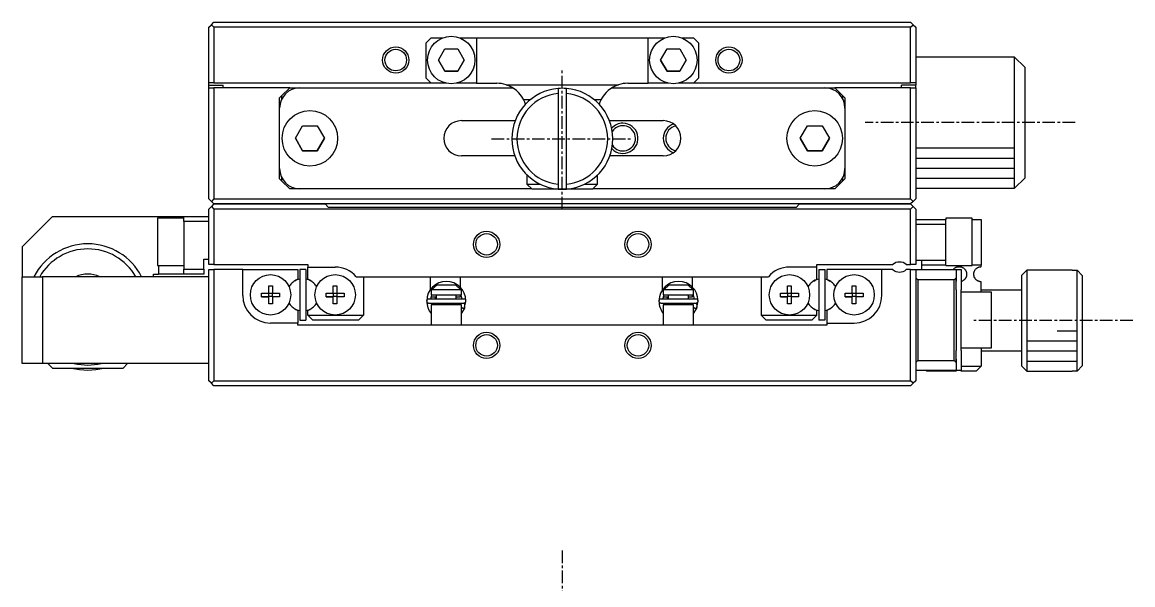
# Model space of a CAD drawing. Extents: x 10 to 388, y 10 to 258.
# Drawn here: x 89.2 to 199.2, y 202.1 to 257.8 of the extents above; entities that cross this region are included whole.
import ezdxf

# ---------------------------------------------------------------- set-up
doc = ezdxf.new("R2010")
doc.units = 0
doc.linetypes.add('CENTER', pattern=[2, 1.25, -0.25, 0.25, -0.25])
doc.layers.get('0').update_dxf_attribs({"linetype": 'CONTINUOUS'})
doc.layers.add('CENTER', color=1, linetype='CENTER')

msp = doc.modelspace()

# ---------------------------------------------------------------- linework, layer by layer
at = {"color": 7, "linetype": 'CONTINUOUS'}
for p, q in [((107.69, 257.31), (107.94, 257.56)), ((107.94, 257.56), (108.19, 257.81)), ((107.94, 257.56), (108.19, 257.31)), ((108.19, 257.81), (177.19, 257.81)), ((177.19, 257.81), (177.44, 257.56)), ((177.19, 257.31), (177.44, 257.56)), ((177.44, 257.56), (177.69, 257.31)), ((107.69, 251.81), (107.69, 257.31)), ((177.19, 257.31), (108.19, 257.31)), ((108.19, 257.31), (108.19, 251.81)), ((177.19, 251.81), (177.19, 257.31)), ((177.69, 257.31), (177.69, 251.81)), ((129.19, 255.76), (129.69, 256.26)), ((129.19, 252.26), (129.19, 255.76)), ((129.69, 256.26), (130.87, 256.26)), ((132.52, 256.26), (134.19, 256.26)), ((134.19, 256.26), (134.19, 251.76)), ((134.19, 256.26), (151.19, 256.26)), ((151.19, 251.76), (151.19, 256.26)), ((151.19, 256.26), (152.87, 256.26)), ((154.52, 256.26), (155.69, 256.26)), ((155.69, 256.26), (156.19, 255.76)), ((156.19, 255.76), (156.19, 252.26)), ((130.42, 254.06), (131.06, 255.16)), ((131.06, 255.16), (132.33, 255.16)), ((132.33, 255.16), (132.97, 254.06)), ((152.42, 254.06), (153.06, 255.16)), ((153.06, 255.16), (154.33, 255.16)), ((154.33, 255.16), (154.97, 254.06)), ((187.49, 254.36), (177.69, 254.36)), ((187.49, 247.8), (187.49, 254.36)), ((188.49, 253.36), (187.49, 254.36)), ((131.06, 252.96), (130.42, 254.06)), ((130.42, 254.06), (131.06, 252.96)), ((132.97, 254.06), (132.33, 252.96)), ((132.33, 252.96), (132.97, 254.06)), ((153.06, 252.96), (152.42, 254.06)), ((152.42, 254.06), (153.06, 252.96)), ((154.97, 254.06), (154.33, 252.96)), ((154.33, 252.96), (154.97, 254.06)), ((188.49, 253.36), (188.49, 247.81)), ((129.69, 251.76), (129.19, 252.26)), ((132.33, 252.96), (131.06, 252.96)), ((131.06, 252.96), (132.33, 252.96)), ((154.33, 252.96), (153.06, 252.96)), ((153.06, 252.96), (154.33, 252.96)), ((156.19, 252.26), (155.69, 251.76)), ((108.19, 251.81), (107.69, 251.81)), ((107.69, 251.56), (107.69, 251.81)), ((107.69, 251.56), (109.09, 251.56)), ((107.69, 251.31), (107.69, 251.56)), ((107.69, 240.31), (107.69, 251.31)), ((107.69, 251.31), (108.19, 251.31)), ((108.19, 251.81), (129.64, 251.81)), ((108.19, 251.31), (108.19, 240.31)), ((115.69, 251.31), (108.19, 251.31)), ((109.09, 251.31), (109.09, 251.56)), ((115.69, 251.31), (114.89, 250.51)), ((115.69, 251.31), (116.69, 251.31)), ((116.69, 251.31), (137.78, 251.31)), ((131.21, 251.76), (129.69, 251.76)), ((134.19, 251.76), (132.18, 251.76)), ((134.19, 251.76), (136.19, 251.76)), ((137.13, 251.61), (148.26, 251.61)), ((142.29, 251.24), (142.29, 250.74)), ((143.09, 250.74), (143.09, 251.24)), ((147.61, 251.31), (168.69, 251.31)), ((149.19, 251.76), (151.19, 251.76)), ((153.21, 251.76), (151.19, 251.76)), ((155.69, 251.76), (154.18, 251.76)), ((155.74, 251.81), (177.19, 251.81)), ((168.69, 251.31), (169.69, 251.31)), ((170.49, 250.51), (169.69, 251.31)), ((177.19, 251.31), (169.69, 251.31)), ((177.69, 251.56), (176.29, 251.56)), ((176.29, 251.31), (176.29, 251.56)), ((177.69, 251.81), (177.19, 251.81)), ((177.19, 240.31), (177.19, 251.31)), ((177.19, 251.31), (177.69, 251.31)), ((177.69, 251.81), (177.69, 251.56)), ((177.69, 251.31), (177.69, 251.56)), ((177.69, 251.31), (177.69, 240.31)), ((114.69, 250.31), (114.89, 250.51)), ((114.69, 249.31), (114.69, 250.31)), ((114.89, 250.51), (114.89, 250.18)), ((139.5, 250.11), (138.87, 250.11)), ((142.29, 250.74), (142.29, 241.77)), ((143.09, 241.77), (143.09, 250.74)), ((146.52, 250.11), (145.89, 250.11)), ((170.49, 250.18), (170.49, 250.51)), ((170.49, 250.51), (170.69, 250.31)), ((170.69, 250.31), (170.69, 249.31)), ((114.69, 243.31), (114.69, 249.31)), ((170.69, 249.31), (170.69, 243.31)), ((116.25, 246.31), (116.97, 247.56)), ((116.97, 247.56), (118.42, 247.56)), ((118.42, 247.56), (119.14, 246.31)), ((132.69, 248.06), (138.03, 248.06)), ((147.36, 248.06), (152.69, 248.06)), ((166.25, 246.31), (166.97, 247.56)), ((166.97, 247.56), (168.42, 247.56)), ((168.42, 247.56), (169.14, 246.31)), ((187.49, 241.36), (187.49, 247.8)), ((188.49, 247.81), (188.49, 242.36)), ((116.97, 245.06), (116.25, 246.31)), ((116.25, 246.31), (116.97, 245.06)), ((119.14, 246.31), (118.42, 245.06)), ((118.42, 245.06), (119.14, 246.31)), ((166.97, 245.06), (166.25, 246.31)), ((166.25, 246.31), (166.97, 245.06)), ((169.14, 246.31), (168.42, 245.06)), ((168.42, 245.06), (169.14, 246.31)), ((118.42, 245.06), (116.97, 245.06)), ((116.97, 245.06), (118.42, 245.06)), ((137.99, 244.56), (132.69, 244.56)), ((152.69, 244.56), (147.4, 244.56)), ((168.42, 245.06), (166.97, 245.06)), ((166.97, 245.06), (168.42, 245.06)), ((114.69, 242.31), (114.69, 243.31)), ((170.69, 243.31), (170.69, 242.31)), ((114.89, 242.11), (114.69, 242.31)), ((114.89, 242.43), (114.89, 242.11)), ((114.89, 242.11), (115.69, 241.31)), ((139.19, 242.68), (139.19, 241.76)), ((146.19, 241.76), (146.19, 242.68)), ((169.69, 241.31), (170.49, 242.11)), ((170.49, 242.11), (170.49, 242.43)), ((170.69, 242.31), (170.49, 242.11)), ((187.49, 241.36), (188.49, 242.36)), ((116.69, 241.31), (115.69, 241.31)), ((139.64, 241.31), (116.69, 241.31)), ((139.19, 241.76), (140.52, 241.76)), ((139.69, 241.26), (139.19, 241.76)), ((142.69, 241.26), (139.69, 241.26)), ((142.29, 241.77), (142.29, 241.27)), ((145.69, 241.26), (142.69, 241.26)), ((143.09, 241.27), (143.09, 241.77)), ((144.87, 241.76), (146.19, 241.76)), ((146.19, 241.76), (145.69, 241.26)), ((168.69, 241.31), (145.74, 241.31)), ((169.69, 241.31), (168.69, 241.31)), ((177.69, 241.36), (187.49, 241.36)), ((107.94, 240.06), (107.69, 240.31)), ((108.19, 240.31), (107.94, 240.06)), ((108.19, 239.81), (107.94, 240.06)), ((108.19, 239.81), (107.94, 239.56)), ((108.19, 240.31), (177.19, 240.31)), ((177.19, 239.81), (108.19, 239.81)), ((108.19, 239.81), (119.19, 239.81)), ((119.54, 239.46), (119.19, 239.81)), ((166.19, 239.81), (165.84, 239.46)), ((166.19, 239.81), (177.19, 239.81)), ((177.44, 240.06), (177.19, 240.31)), ((177.44, 240.06), (177.19, 239.81)), ((177.44, 239.56), (177.19, 239.81)), ((177.69, 240.31), (177.44, 240.06)), ((107.69, 239.31), (107.94, 239.56)), ((107.69, 233.81), (107.69, 239.31)), ((107.94, 239.56), (108.19, 239.31)), ((177.19, 239.31), (108.19, 239.31)), ((108.19, 239.31), (108.19, 233.81)), ((165.84, 239.46), (119.54, 239.46)), ((177.19, 239.31), (177.44, 239.56)), ((177.19, 233.81), (177.19, 239.31)), ((177.44, 239.56), (177.69, 239.31)), ((177.69, 239.31), (177.69, 233.81)), ((92.19, 238.56), (89.19, 235.56)), ((92.19, 238.56), (102.69, 238.56)), ((102.59, 238.41), (102.59, 233.71)), ((105.19, 238.41), (102.59, 238.41)), ((102.69, 238.49), (102.69, 238.56)), ((102.69, 238.56), (105.19, 238.56)), ((102.69, 238.49), (102.69, 238.41)), ((105.19, 238.49), (102.69, 238.49)), ((105.19, 238.56), (107.69, 238.56)), ((105.19, 238.06), (105.19, 238.56)), ((107.69, 238.06), (105.19, 238.06)), ((105.19, 238.06), (105.19, 233.36)), ((177.69, 238.26), (180.69, 238.26)), ((180.69, 237.76), (177.69, 237.76)), ((180.69, 238.41), (180.69, 238.26)), ((183.29, 238.41), (180.69, 238.41)), ((180.69, 237.76), (180.69, 238.26)), ((180.69, 234.26), (180.69, 237.76)), ((183.29, 233.71), (183.29, 238.41)), ((183.29, 238.26), (184.19, 238.26)), ((184.19, 238.26), (184.19, 233.76)), ((89.19, 235.56), (89.19, 232.61)), ((107.19, 234.36), (107.69, 234.36)), ((107.19, 233.36), (107.19, 234.36)), ((102.59, 233.71), (105.19, 233.71)), ((102.69, 233.71), (102.69, 232.9)), ((105.19, 233.36), (107.19, 233.36)), ((105.19, 232.86), (105.19, 233.36)), ((107.19, 233.36), (107.19, 232.86)), ((108.19, 233.81), (107.69, 233.81)), ((107.69, 222.31), (107.69, 233.31)), ((107.69, 233.31), (108.19, 233.31)), ((108.19, 233.81), (117.49, 233.81)), ((108.19, 233.31), (108.19, 222.31)), ((111.04, 233.31), (108.19, 233.31)), ((111.04, 230.76), (111.04, 233.31)), ((111.04, 233.31), (116.49, 233.31)), ((116.49, 233.31), (116.49, 232.35)), ((116.69, 233.31), (116.69, 228.31)), ((117.29, 233.31), (116.69, 233.31)), ((117.29, 233.31), (117.29, 228.31)), ((117.49, 233.81), (117.49, 233.56)), ((117.49, 233.56), (120.19, 233.56)), ((117.49, 232.35), (117.49, 233.56)), ((167.89, 233.56), (165.19, 233.56)), ((167.89, 233.81), (175.43, 233.81)), ((167.89, 233.56), (167.89, 233.81)), ((167.89, 232.35), (167.89, 233.56)), ((168.09, 233.31), (168.09, 228.31)), ((168.09, 233.31), (168.69, 233.31)), ((168.69, 233.31), (168.69, 228.31)), ((168.89, 233.31), (168.89, 232.35)), ((174.34, 233.31), (168.89, 233.31)), ((174.34, 230.76), (174.34, 233.31)), ((175.43, 233.31), (174.34, 233.31)), ((176.76, 233.81), (177.19, 233.81)), ((177.19, 233.31), (176.76, 233.31)), ((177.69, 233.81), (177.19, 233.81)), ((177.19, 222.31), (177.19, 233.31)), ((177.19, 233.31), (177.69, 233.31)), ((177.69, 234.26), (178.29, 234.26)), ((177.69, 233.31), (181.69, 233.31)), ((177.69, 233.31), (177.69, 222.31)), ((178.29, 234.26), (180.69, 234.26)), ((178.29, 233.76), (178.29, 234.26)), ((180.69, 233.76), (178.29, 233.76)), ((178.29, 233.31), (178.29, 233.76)), ((180.69, 233.76), (180.69, 234.26)), ((180.69, 233.76), (180.69, 233.71)), ((180.69, 233.71), (183.29, 233.71)), ((181.39, 233.31), (181.43, 233.35)), ((181.43, 233.35), (181.47, 233.39)), ((181.47, 233.39), (181.52, 233.43)), ((181.52, 233.43), (181.55, 233.46)), ((181.55, 233.46), (181.59, 233.49)), ((181.59, 233.49), (181.64, 233.51)), ((181.64, 233.51), (181.68, 233.54)), ((181.68, 233.54), (181.71, 233.55)), ((181.69, 233.31), (181.69, 232.51)), ((181.69, 233.31), (182.19, 233.31)), ((181.71, 233.55), (181.73, 233.56)), ((181.73, 233.56), (181.76, 233.57)), ((181.76, 233.57), (181.78, 233.58)), ((181.78, 233.58), (181.81, 233.58)), ((181.81, 233.58), (181.83, 233.59)), ((181.83, 233.59), (181.84, 233.59)), ((181.84, 233.59), (181.86, 233.59)), ((181.86, 233.59), (181.87, 233.6)), ((181.87, 233.6), (181.89, 233.6)), ((181.89, 233.6), (181.9, 233.6)), ((181.9, 233.6), (181.92, 233.6)), ((181.92, 233.6), (181.93, 233.6)), ((181.93, 233.6), (181.94, 233.6)), ((181.94, 233.6), (181.95, 233.6)), ((181.95, 233.6), (181.97, 233.61)), ((181.97, 233.61), (181.98, 233.61)), ((181.98, 233.61), (181.99, 233.61)), ((181.99, 233.61), (182, 233.61)), ((182, 233.61), (182.01, 233.61)), ((182.01, 233.61), (182.02, 233.61)), ((182.02, 233.61), (182.03, 233.6)), ((182.03, 233.6), (182.04, 233.6)), ((182.04, 233.6), (182.05, 233.6)), ((182.05, 233.6), (182.06, 233.6)), ((182.06, 233.6), (182.07, 233.6)), ((182.07, 233.6), (182.08, 233.6)), ((182.08, 233.6), (182.1, 233.6)), ((182.1, 233.6), (182.11, 233.6)), ((182.11, 233.6), (182.12, 233.59)), ((182.12, 233.59), (182.14, 233.59)), ((182.14, 233.59), (182.15, 233.59)), ((182.15, 233.59), (182.17, 233.59)), ((182.17, 233.59), (182.2, 233.58)), ((182.19, 233.31), (182.19, 231.31)), ((182.2, 233.58), (182.22, 233.57)), ((182.22, 233.57), (182.25, 233.56)), ((182.25, 233.56), (182.27, 233.55)), ((182.27, 233.55), (182.3, 233.54)), ((182.3, 233.54), (182.32, 233.53)), ((182.32, 233.53), (182.37, 233.5)), ((182.37, 233.5), (182.42, 233.48)), ((182.42, 233.48), (182.46, 233.44)), ((182.46, 233.44), (182.5, 233.41)), ((182.5, 233.41), (182.54, 233.37)), ((182.54, 233.37), (182.57, 233.33)), ((182.57, 233.33), (182.61, 233.29)), ((182.61, 233.29), (182.64, 233.24)), ((182.64, 233.24), (182.67, 233.19)), ((184.19, 233.76), (183.29, 233.76)), ((183.52, 233.17), (183.54, 233.22)), ((183.54, 233.22), (183.56, 233.26)), ((183.56, 233.26), (183.59, 233.3)), ((183.59, 233.3), (183.62, 233.34)), ((183.62, 233.34), (183.66, 233.38)), ((183.66, 233.38), (183.7, 233.42)), ((183.7, 233.42), (183.74, 233.45)), ((183.74, 233.45), (183.78, 233.48)), ((183.78, 233.48), (183.82, 233.5)), ((183.82, 233.5), (183.85, 233.52)), ((183.85, 233.52), (183.9, 233.54)), ((183.9, 233.54), (183.92, 233.55)), ((183.92, 233.55), (183.94, 233.56)), ((183.94, 233.56), (183.97, 233.57)), ((183.97, 233.57), (183.99, 233.58)), ((183.99, 233.58), (184.02, 233.58)), ((184.02, 233.58), (184.05, 233.59)), ((184.05, 233.59), (184.06, 233.59)), ((184.06, 233.59), (184.07, 233.6)), ((184.07, 233.6), (184.09, 233.6)), ((184.09, 233.6), (184.1, 233.6)), ((184.1, 233.6), (184.12, 233.6)), ((184.12, 233.6), (184.13, 233.6)), ((184.13, 233.6), (184.15, 233.6)), ((184.15, 233.6), (184.16, 233.6)), ((184.16, 233.6), (184.17, 233.61)), ((184.17, 233.61), (184.18, 233.61)), ((184.18, 233.61), (184.19, 233.61)), ((184.19, 233.61), (184.19, 233.76)), ((188.69, 233.26), (188.19, 232.76)), ((188.69, 233.26), (188.69, 223.26)), ((193.19, 233.26), (188.69, 233.26)), ((193.19, 233.26), (193.19, 233.24)), ((193.19, 233.24), (193.69, 233.24)), ((193.69, 223.27), (193.69, 233.24)), ((193.69, 233.24), (194.19, 232.74)), ((89.19, 224.01), (89.19, 232.61)), ((89.19, 232.61), (91.19, 232.61)), ((91.19, 232.61), (91.19, 224.01)), ((107.69, 232.61), (91.19, 232.61)), ((102.19, 232.61), (102.19, 232.86)), ((102.19, 232.86), (102.69, 232.86)), ((102.69, 232.9), (105.19, 232.9)), ((102.69, 232.86), (102.69, 232.9)), ((105.19, 232.86), (102.69, 232.86)), ((107.19, 232.86), (105.19, 232.86)), ((116.49, 232.35), (116.2, 232.18)), ((117.79, 232.18), (117.49, 232.35)), ((122.27, 232.61), (130.02, 232.61)), ((122.99, 232.61), (122.99, 228.81)), ((129.59, 232.61), (129.59, 231.29)), ((130.02, 232.61), (132.17, 232.61)), ((132.17, 232.61), (153.02, 232.61)), ((132.59, 231.56), (132.59, 232.61)), ((152.59, 232.61), (152.59, 231.29)), ((153.02, 232.61), (155.17, 232.61)), ((155.17, 232.61), (163.12, 232.61)), ((155.59, 231.56), (155.59, 232.61)), ((162.39, 232.61), (162.39, 228.81)), ((167.6, 232.18), (167.89, 232.35)), ((168.89, 232.35), (169.19, 232.18)), ((177.69, 232.51), (177.89, 232.31)), ((177.89, 232.31), (177.89, 224.31)), ((181.49, 232.31), (177.89, 232.31)), ((181.49, 232.31), (181.69, 232.51)), ((181.49, 224.31), (181.49, 232.31)), ((181.69, 232.51), (181.69, 232.18)), ((181.69, 232.17), (181.69, 232.51)), ((181.69, 231.31), (181.69, 232.17)), ((182.22, 232.14), (182.19, 232.13)), ((182.24, 232.15), (182.22, 232.14)), ((182.27, 232.16), (182.24, 232.15)), ((182.3, 232.17), (182.27, 232.16)), ((182.33, 232.18), (182.3, 232.17)), ((182.36, 232.2), (182.33, 232.18)), ((182.39, 232.22), (182.36, 232.2)), ((182.41, 232.23), (182.39, 232.22)), ((182.44, 232.25), (182.41, 232.23)), ((182.46, 232.27), (182.44, 232.25)), ((182.49, 232.29), (182.46, 232.27)), ((182.51, 232.31), (182.49, 232.29)), ((182.53, 232.33), (182.51, 232.31)), ((182.55, 232.36), (182.53, 232.33)), ((182.57, 232.38), (182.55, 232.36)), ((182.59, 232.4), (182.57, 232.38)), ((182.61, 232.43), (182.59, 232.4)), ((182.63, 232.45), (182.61, 232.43)), ((182.64, 232.47), (182.63, 232.45)), ((182.66, 232.51), (182.64, 232.47)), ((182.67, 232.54), (182.66, 232.51)), ((182.67, 233.19), (182.69, 233.15)), ((182.69, 232.57), (182.67, 232.54)), ((182.69, 233.15), (182.7, 233.1)), ((182.7, 232.6), (182.69, 232.57)), ((182.7, 233.1), (182.72, 233.06)), ((182.71, 232.64), (182.7, 232.6)), ((182.72, 232.68), (182.71, 232.64)), ((182.72, 233.06), (182.73, 233.01)), ((182.73, 232.72), (182.72, 232.68)), ((182.73, 233.01), (182.74, 232.96)), ((182.74, 232.77), (182.73, 232.72)), ((182.74, 232.96), (182.74, 232.92)), ((182.74, 232.92), (182.74, 232.87)), ((182.74, 232.87), (182.74, 232.82)), ((182.74, 232.82), (182.74, 232.77)), ((183.44, 232.85), (183.45, 232.89)), ((183.45, 232.8), (183.44, 232.85)), ((183.45, 232.98), (183.46, 233.02)), ((183.45, 232.93), (183.45, 232.98)), ((183.45, 232.89), (183.45, 232.93)), ((183.45, 232.76), (183.45, 232.8)), ((183.46, 232.71), (183.45, 232.76)), ((183.46, 233.02), (183.48, 233.07)), ((183.47, 232.68), (183.46, 232.71)), ((183.48, 232.64), (183.47, 232.68)), ((183.48, 233.07), (183.49, 233.12)), ((183.49, 232.61), (183.48, 232.64)), ((183.49, 233.12), (183.52, 233.17)), ((183.5, 232.57), (183.49, 232.61)), ((183.51, 232.54), (183.5, 232.57)), ((183.53, 232.51), (183.51, 232.54)), ((183.55, 232.48), (183.53, 232.51)), ((183.57, 232.45), (183.55, 232.48)), ((183.59, 232.41), (183.57, 232.45)), ((183.61, 232.38), (183.59, 232.41)), ((183.63, 232.36), (183.61, 232.38)), ((183.66, 232.33), (183.63, 232.36)), ((183.68, 232.31), (183.66, 232.33)), ((183.71, 232.28), (183.68, 232.31)), ((183.74, 232.26), (183.71, 232.28)), ((183.77, 232.24), (183.74, 232.26)), ((183.79, 232.22), (183.77, 232.24)), ((183.82, 232.21), (183.79, 232.22)), ((183.84, 232.19), (183.82, 232.21)), ((183.87, 232.18), (183.84, 232.19)), ((183.89, 232.17), (183.87, 232.18)), ((183.92, 232.16), (183.89, 232.17)), ((183.94, 232.15), (183.92, 232.16)), ((183.97, 232.14), (183.94, 232.15)), ((184, 232.13), (183.97, 232.14)), ((184.03, 232.13), (184, 232.13)), ((184.05, 232.12), (184.03, 232.13)), ((184.08, 232.11), (184.05, 232.12)), ((184.11, 232.11), (184.08, 232.11)), ((184.14, 232.11), (184.11, 232.11)), ((184.17, 232.11), (184.14, 232.11)), ((184.19, 232.11), (184.17, 232.11)), ((184.19, 231.06), (184.19, 232.11)), ((188.19, 223.76), (188.19, 232.76)), ((194.19, 232.74), (194.19, 223.77)), ((113.61, 231.69), (113.97, 231.69)), ((113.61, 230.99), (113.61, 231.69)), ((113.97, 231.69), (113.97, 230.99)), ((120.01, 231.69), (120.37, 231.69)), ((120.01, 230.99), (120.01, 231.69)), ((120.37, 231.69), (120.37, 230.99)), ((129.75, 231.31), (129.69, 231.31)), ((129.69, 231.31), (129.69, 230.81)), ((129.75, 231.31), (130.28, 231.81)), ((132.64, 231.31), (129.75, 231.31)), ((130.28, 231.81), (132.11, 231.81)), ((132.11, 231.81), (132.64, 231.31)), ((132.69, 231.31), (132.64, 231.31)), ((132.69, 230.81), (132.69, 231.31)), ((152.75, 231.31), (152.69, 231.31)), ((152.69, 231.31), (152.69, 230.81)), ((152.75, 231.31), (153.28, 231.81)), ((155.64, 231.31), (152.75, 231.31)), ((153.28, 231.81), (155.11, 231.81)), ((155.11, 231.81), (155.64, 231.31)), ((155.69, 231.31), (155.64, 231.31)), ((155.69, 230.81), (155.69, 231.31)), ((165.01, 231.69), (165.37, 231.69)), ((165.01, 230.99), (165.01, 231.69)), ((165.37, 231.69), (165.37, 230.99)), ((171.41, 231.69), (171.77, 231.69)), ((171.41, 230.99), (171.41, 231.69)), ((171.77, 231.69), (171.77, 230.99)), ((181.69, 231.31), (181.69, 225.31)), ((182.19, 225.31), (182.19, 231.31)), ((185.19, 231.06), (182.19, 231.06)), ((188.19, 231.26), (184.19, 231.26)), ((185.19, 225.56), (185.19, 231.06)), ((112.91, 230.99), (113.61, 230.99)), ((112.91, 230.63), (112.91, 230.99)), ((113.61, 230.63), (112.91, 230.63)), ((112.91, 230.63), (113.61, 230.63)), ((113.63, 230.98), (113.61, 230.99)), ((113.63, 230.64), (113.61, 230.63)), ((113.61, 229.92), (113.61, 230.63)), ((113.97, 229.92), (113.61, 229.92)), ((113.63, 230.98), (113.96, 230.98)), ((113.63, 230.64), (113.63, 230.98)), ((113.96, 230.64), (113.63, 230.64)), ((113.96, 230.98), (113.97, 230.99)), ((113.96, 230.98), (113.96, 230.64)), ((113.96, 230.64), (113.97, 230.63)), ((113.97, 230.99), (114.68, 230.99)), ((113.97, 230.63), (113.97, 229.92)), ((114.68, 230.63), (113.97, 230.63)), ((114.68, 230.63), (113.97, 230.63)), ((114.68, 230.99), (114.68, 230.63)), ((119.31, 230.99), (120.01, 230.99)), ((119.31, 230.63), (119.31, 230.99)), ((120.01, 230.63), (119.31, 230.63)), ((119.31, 230.63), (120.01, 230.63)), ((120.03, 230.98), (120.01, 230.99)), ((120.03, 230.64), (120.01, 230.63)), ((120.01, 229.92), (120.01, 230.63)), ((120.37, 229.92), (120.01, 229.92)), ((120.03, 230.98), (120.36, 230.98)), ((120.03, 230.64), (120.03, 230.98)), ((120.36, 230.64), (120.03, 230.64)), ((120.36, 230.98), (120.37, 230.99)), ((120.36, 230.98), (120.36, 230.64)), ((120.36, 230.64), (120.37, 230.63)), ((120.37, 230.99), (121.08, 230.99)), ((120.37, 230.63), (120.37, 229.92)), ((121.08, 230.63), (120.37, 230.63)), ((121.08, 230.63), (120.37, 230.63)), ((121.08, 230.99), (121.08, 230.63)), ((132.95, 230.39), (129.45, 230.39)), ((129.45, 230), (132.95, 230)), ((129.66, 230.39), (129.77, 230.81)), ((129.69, 230.81), (132.69, 230.81)), ((129.7, 230.61), (130.19, 230.61)), ((129.82, 229.9), (129.83, 229.91)), ((129.83, 229.91), (129.85, 229.92)), ((129.85, 229.92), (129.86, 229.93)), ((129.86, 229.93), (129.87, 229.94)), ((129.87, 229.94), (129.88, 229.95)), ((129.88, 229.95), (129.89, 229.96)), ((129.89, 229.96), (129.91, 229.96)), ((129.91, 229.96), (129.92, 229.97)), ((129.92, 229.97), (129.93, 229.98)), ((129.93, 229.98), (129.95, 229.98)), ((129.95, 229.98), (129.96, 229.99)), ((129.96, 229.99), (129.98, 229.99)), ((129.98, 229.99), (129.99, 230)), ((129.99, 230), (130, 230)), ((130, 230), (130.02, 230)), ((130.02, 230), (130.03, 230)), ((130.03, 230), (130.05, 230)), ((130.05, 230), (130.06, 230)), ((130.09, 230.61), (130.09, 230.39)), ((130.09, 230), (130.09, 229.81)), ((130.19, 230.81), (130.19, 230.39)), ((130.19, 230), (130.19, 229.81)), ((132.19, 230.39), (132.19, 230.81)), ((132.19, 230.61), (132.59, 230.61)), ((132.19, 229.81), (132.19, 230)), ((132.35, 230), (132.37, 230)), ((132.37, 230), (132.38, 230)), ((132.38, 230), (132.4, 230)), ((132.4, 230), (132.41, 230)), ((132.41, 230), (132.43, 230)), ((132.43, 230), (132.44, 229.99)), ((132.44, 229.99), (132.46, 229.99)), ((132.46, 229.99), (132.47, 229.98)), ((132.47, 229.98), (132.48, 229.98)), ((132.48, 229.98), (132.5, 229.97)), ((132.5, 229.97), (132.51, 229.96)), ((132.51, 229.96), (132.52, 229.95)), ((132.52, 229.95), (132.54, 229.94)), ((132.54, 229.94), (132.55, 229.94)), ((132.55, 229.94), (132.56, 229.93)), ((132.56, 229.93), (132.57, 229.92)), ((132.57, 229.92), (132.58, 229.9)), ((132.58, 229.9), (132.59, 229.89)), ((132.59, 230.61), (132.59, 230.81)), ((132.64, 230.81), (132.75, 230.39)), ((132.98, 229.4), (133.15, 230.17)), ((132.98, 230), (132.98, 230.01)), ((133, 229.97), (132.98, 230)), ((133.01, 229.93), (133, 229.97)), ((133.02, 229.9), (133.01, 229.93)), ((133.03, 229.87), (133.02, 229.9)), ((155.95, 230.39), (152.45, 230.39)), ((152.45, 230), (155.95, 230)), ((152.66, 230.39), (152.77, 230.81)), ((152.69, 230.81), (155.69, 230.81)), ((152.7, 230.61), (153.19, 230.61)), ((152.82, 229.9), (152.83, 229.91)), ((152.83, 229.91), (152.85, 229.92)), ((152.85, 229.92), (152.86, 229.93)), ((152.86, 229.93), (152.87, 229.94)), ((152.87, 229.94), (152.88, 229.95)), ((152.88, 229.95), (152.89, 229.96)), ((152.89, 229.96), (152.91, 229.96)), ((152.91, 229.96), (152.92, 229.97)), ((152.92, 229.97), (152.93, 229.98)), ((152.93, 229.98), (152.95, 229.98)), ((152.95, 229.98), (152.96, 229.99)), ((152.96, 229.99), (152.98, 229.99)), ((152.98, 229.99), (152.99, 230)), ((152.99, 230), (153, 230)), ((153, 230), (153.02, 230)), ((153.02, 230), (153.03, 230)), ((153.03, 230), (153.05, 230)), ((153.05, 230), (153.06, 230)), ((153.09, 230.61), (153.09, 230.39)), ((153.09, 230), (153.09, 229.81)), ((153.19, 230.81), (153.19, 230.39)), ((153.19, 230), (153.19, 229.81)), ((155.19, 230.39), (155.19, 230.81)), ((155.19, 230.61), (155.59, 230.61)), ((155.19, 229.81), (155.19, 230)), ((155.35, 230), (155.37, 230)), ((155.37, 230), (155.38, 230)), ((155.38, 230), (155.4, 230)), ((155.4, 230), (155.41, 230)), ((155.41, 230), (155.43, 230)), ((155.43, 230), (155.44, 229.99)), ((155.44, 229.99), (155.46, 229.99)), ((155.46, 229.99), (155.47, 229.98)), ((155.47, 229.98), (155.48, 229.98)), ((155.48, 229.98), (155.5, 229.97)), ((155.5, 229.97), (155.51, 229.96)), ((155.51, 229.96), (155.52, 229.95)), ((155.52, 229.95), (155.54, 229.94)), ((155.54, 229.94), (155.55, 229.94)), ((155.55, 229.94), (155.56, 229.93)), ((155.56, 229.93), (155.57, 229.92)), ((155.57, 229.92), (155.58, 229.9)), ((155.58, 229.9), (155.59, 229.89)), ((155.59, 230.61), (155.59, 230.81)), ((155.64, 230.81), (155.75, 230.39)), ((155.98, 230), (155.98, 230.01)), ((156, 229.97), (155.98, 230)), ((155.99, 229.42), (156.15, 230.17)), ((156.01, 229.93), (156, 229.97)), ((156.02, 229.9), (156.01, 229.93)), ((156.03, 229.87), (156.02, 229.9)), ((164.31, 230.99), (165.01, 230.99)), ((164.31, 230.63), (164.31, 230.99)), ((165.01, 230.63), (164.31, 230.63)), ((164.31, 230.63), (165.01, 230.63)), ((165.03, 230.98), (165.01, 230.99)), ((165.03, 230.64), (165.01, 230.63)), ((165.01, 229.92), (165.01, 230.63)), ((165.37, 229.92), (165.01, 229.92)), ((165.03, 230.98), (165.36, 230.98)), ((165.03, 230.64), (165.03, 230.98)), ((165.36, 230.64), (165.03, 230.64)), ((165.36, 230.98), (165.37, 230.99)), ((165.36, 230.98), (165.36, 230.64)), ((165.36, 230.64), (165.37, 230.63)), ((165.37, 230.99), (166.08, 230.99)), ((165.37, 230.63), (165.37, 229.92)), ((166.08, 230.63), (165.37, 230.63)), ((166.08, 230.63), (165.37, 230.63)), ((166.08, 230.99), (166.08, 230.63)), ((170.71, 230.99), (171.41, 230.99)), ((170.71, 230.63), (170.71, 230.99)), ((171.41, 230.63), (170.71, 230.63)), ((170.71, 230.63), (171.41, 230.63)), ((171.43, 230.98), (171.41, 230.99)), ((171.43, 230.64), (171.41, 230.63)), ((171.41, 229.92), (171.41, 230.63)), ((171.77, 229.92), (171.41, 229.92)), ((171.43, 230.98), (171.76, 230.98)), ((171.43, 230.64), (171.43, 230.98)), ((171.76, 230.64), (171.43, 230.64)), ((171.76, 230.98), (171.77, 230.99)), ((171.76, 230.98), (171.76, 230.64)), ((171.76, 230.64), (171.77, 230.63)), ((171.77, 230.99), (172.48, 230.99)), ((171.77, 230.63), (171.77, 229.92)), ((172.48, 230.63), (171.77, 230.63)), ((172.48, 230.63), (171.77, 230.63)), ((172.48, 230.99), (172.48, 230.63)), ((116.2, 229.43), (116.49, 229.26)), ((116.49, 229.26), (116.49, 228.01)), ((117.49, 229.26), (117.79, 229.43)), ((117.49, 228.81), (117.49, 229.26)), ((117.49, 228.81), (120.19, 228.81)), ((117.99, 228.31), (117.49, 228.81)), ((120.19, 228.81), (122.99, 228.81)), ((122.99, 228.81), (122.49, 228.31)), ((129.39, 229.49), (129.4, 229.49)), ((129.4, 229.49), (129.4, 229.49)), ((129.4, 229.49), (129.4, 229.49)), ((129.4, 229.49), (129.4, 229.49)), ((129.4, 229.49), (129.4, 229.48)), ((129.4, 229.48), (129.4, 229.48)), ((129.4, 229.48), (129.4, 229.48)), ((129.4, 229.48), (129.4, 229.48)), ((129.4, 229.48), (129.4, 229.48)), ((129.4, 229.48), (129.4, 229.47)), ((129.4, 229.47), (129.4, 229.47)), ((129.4, 229.47), (129.42, 229.43)), ((129.42, 229.43), (129.42, 229.44)), ((129.42, 229.44), (129.42, 229.44)), ((129.42, 229.44), (129.42, 229.44)), ((129.42, 229.43), (129.42, 229.42)), ((129.42, 229.43), (129.43, 229.42)), ((132.69, 229.81), (129.69, 229.81)), ((129.69, 229.81), (129.69, 227.81)), ((129.77, 229.81), (129.78, 229.82)), ((129.77, 229.81), (129.77, 229.81)), ((129.78, 229.84), (129.79, 229.85)), ((129.78, 229.82), (129.78, 229.84)), ((129.79, 229.85), (129.8, 229.86)), ((129.8, 229.86), (129.81, 229.87)), ((129.81, 229.89), (129.82, 229.9)), ((129.81, 229.87), (129.81, 229.89)), ((132.59, 229.89), (132.6, 229.88)), ((132.6, 229.88), (132.61, 229.87)), ((132.61, 229.87), (132.62, 229.86)), ((132.62, 229.86), (132.62, 229.84)), ((132.62, 229.84), (132.63, 229.83)), ((132.63, 229.83), (132.64, 229.82)), ((132.64, 229.82), (132.64, 229.81)), ((132.69, 227.81), (132.69, 229.81)), ((132.71, 229.53), (132.69, 229.54)), ((132.99, 229.43), (132.69, 229.53)), ((132.7, 228.95), (132.99, 229.43)), ((132.72, 229.53), (132.71, 229.53)), ((132.73, 229.52), (132.72, 229.53)), ((132.74, 229.51), (132.73, 229.52)), ((132.76, 229.51), (132.74, 229.51)), ((132.77, 229.5), (132.76, 229.51)), ((132.79, 229.49), (132.77, 229.5)), ((132.8, 229.49), (132.79, 229.49)), ((132.82, 229.48), (132.8, 229.49)), ((132.83, 229.48), (132.82, 229.48)), ((132.85, 229.47), (132.83, 229.48)), ((132.86, 229.47), (132.85, 229.47)), ((132.87, 229.46), (132.86, 229.47)), ((132.89, 229.45), (132.87, 229.46)), ((132.9, 229.45), (132.89, 229.45)), ((132.91, 229.45), (132.9, 229.45)), ((132.92, 229.44), (132.91, 229.45)), ((132.94, 229.44), (132.92, 229.44)), ((132.95, 229.44), (132.94, 229.44)), ((132.96, 229.43), (132.95, 229.44)), ((132.97, 229.43), (132.96, 229.43)), ((132.96, 229.43), (132.96, 229.43)), ((132.98, 229.43), (132.97, 229.43)), ((132.99, 229.43), (132.98, 229.43)), ((132.98, 229.43), (132.98, 229.43)), ((132.99, 229.43), (133, 229.46)), ((132.99, 229.44), (132.99, 229.43)), ((132.99, 229.43), (132.99, 229.43)), ((132.99, 229.43), (132.99, 229.43)), ((133, 229.46), (133.02, 229.5)), ((133.02, 229.5), (133.03, 229.53)), ((133.04, 229.84), (133.03, 229.87)), ((133.03, 229.56), (133.04, 229.6)), ((133.03, 229.53), (133.03, 229.56)), ((133.04, 229.8), (133.04, 229.84)), ((133.05, 229.77), (133.04, 229.8)), ((133.04, 229.63), (133.05, 229.66)), ((133.04, 229.6), (133.04, 229.63)), ((133.05, 229.73), (133.05, 229.77)), ((133.05, 229.7), (133.05, 229.73)), ((133.05, 229.66), (133.05, 229.7)), ((152.39, 229.49), (152.4, 229.49)), ((152.4, 229.49), (152.4, 229.49)), ((152.4, 229.49), (152.4, 229.49)), ((152.4, 229.49), (152.4, 229.49)), ((152.4, 229.49), (152.4, 229.48)), ((152.4, 229.48), (152.4, 229.48)), ((152.4, 229.48), (152.4, 229.48)), ((152.4, 229.48), (152.4, 229.48)), ((152.4, 229.48), (152.4, 229.48)), ((152.4, 229.48), (152.4, 229.47)), ((152.4, 229.47), (152.4, 229.47)), ((152.4, 229.47), (152.42, 229.43)), ((152.42, 229.43), (152.42, 229.44)), ((152.42, 229.44), (152.42, 229.44)), ((152.42, 229.44), (152.42, 229.44)), ((152.42, 229.43), (152.43, 229.42)), ((155.69, 229.81), (152.69, 229.81)), ((152.69, 229.81), (152.69, 227.81)), ((152.77, 229.81), (152.78, 229.82)), ((152.77, 229.81), (152.77, 229.81)), ((152.78, 229.84), (152.79, 229.85)), ((152.78, 229.82), (152.78, 229.84)), ((152.79, 229.85), (152.8, 229.86)), ((152.8, 229.86), (152.81, 229.87)), ((152.81, 229.89), (152.82, 229.9)), ((152.81, 229.87), (152.81, 229.89)), ((155.59, 229.89), (155.6, 229.88)), ((155.6, 229.88), (155.61, 229.87)), ((155.61, 229.87), (155.62, 229.86)), ((155.62, 229.86), (155.62, 229.84)), ((155.62, 229.84), (155.63, 229.83)), ((155.63, 229.83), (155.64, 229.82)), ((155.64, 229.82), (155.64, 229.81)), ((155.69, 227.81), (155.69, 229.81)), ((155.71, 229.53), (155.69, 229.54)), ((155.99, 229.43), (155.69, 229.53)), ((155.7, 228.95), (155.99, 229.43)), ((155.72, 229.53), (155.71, 229.53)), ((155.73, 229.52), (155.72, 229.53)), ((155.74, 229.51), (155.73, 229.52)), ((155.76, 229.51), (155.74, 229.51)), ((155.77, 229.5), (155.76, 229.51)), ((155.79, 229.49), (155.77, 229.5)), ((155.8, 229.49), (155.79, 229.49)), ((155.82, 229.48), (155.8, 229.49)), ((155.83, 229.48), (155.82, 229.48)), ((155.85, 229.47), (155.83, 229.48)), ((155.86, 229.47), (155.85, 229.47)), ((155.87, 229.46), (155.86, 229.47)), ((155.89, 229.45), (155.87, 229.46)), ((155.9, 229.45), (155.89, 229.45)), ((155.91, 229.45), (155.9, 229.45)), ((155.92, 229.44), (155.91, 229.45)), ((155.94, 229.44), (155.92, 229.44)), ((155.95, 229.44), (155.94, 229.44)), ((155.96, 229.43), (155.95, 229.44)), ((155.97, 229.43), (155.96, 229.43)), ((155.96, 229.43), (155.96, 229.43)), ((155.98, 229.43), (155.97, 229.43)), ((155.99, 229.43), (155.98, 229.43)), ((155.98, 229.43), (155.98, 229.43)), ((155.98, 229.4), (155.99, 229.42)), ((155.99, 229.43), (156, 229.46)), ((155.99, 229.44), (155.99, 229.43)), ((155.99, 229.43), (155.99, 229.43)), ((155.99, 229.43), (155.99, 229.43)), ((156, 229.46), (156.02, 229.5)), ((156.02, 229.5), (156.03, 229.53)), ((156.04, 229.84), (156.03, 229.87)), ((156.03, 229.56), (156.04, 229.6)), ((156.03, 229.53), (156.03, 229.56)), ((156.04, 229.8), (156.04, 229.84)), ((156.05, 229.77), (156.04, 229.8)), ((156.04, 229.63), (156.05, 229.66)), ((156.04, 229.6), (156.04, 229.63)), ((156.05, 229.73), (156.05, 229.77)), ((156.05, 229.7), (156.05, 229.73)), ((156.05, 229.66), (156.05, 229.7)), ((162.39, 228.81), (165.19, 228.81)), ((162.89, 228.31), (162.39, 228.81)), ((165.19, 228.81), (167.89, 228.81)), ((167.89, 228.81), (167.39, 228.31)), ((167.89, 229.26), (167.6, 229.43)), ((167.89, 228.81), (167.89, 229.26)), ((169.19, 229.43), (168.89, 229.26)), ((168.89, 229.26), (168.89, 228.01)), ((116.49, 228.01), (113.79, 228.01)), ((116.49, 227.81), (116.49, 228.01)), ((168.89, 227.81), (116.49, 227.81)), ((116.69, 228.31), (117.29, 228.31)), ((122.49, 228.31), (117.99, 228.31)), ((167.39, 228.31), (162.89, 228.31)), ((168.69, 228.31), (168.09, 228.31)), ((168.89, 228.01), (171.59, 228.01)), ((168.89, 228.01), (168.89, 227.81)), ((182.19, 225.56), (185.19, 225.56)), ((184.19, 225.56), (184.19, 223.76)), ((181.69, 224.43), (181.69, 225.31)), ((181.69, 224.43), (181.69, 224.11)), ((181.69, 224.11), (181.69, 224.43)), ((182.19, 225.31), (182.19, 223.31)), ((184.19, 225.26), (188.19, 225.26)), ((91.19, 224.01), (89.19, 224.01)), ((107.69, 224.01), (91.19, 224.01)), ((91.74, 224.01), (92.19, 223.56)), ((92.19, 223.56), (99.19, 223.56)), ((99.19, 223.56), (99.64, 224.01)), ((177.89, 224.31), (177.69, 224.11)), ((181.69, 223.31), (177.69, 223.31)), ((177.89, 224.31), (181.49, 224.31)), ((178.74, 223.31), (178.79, 223.26)), ((181.69, 224.11), (181.49, 224.31)), ((181.69, 224.11), (181.69, 223.31)), ((182.19, 223.31), (181.69, 223.31)), ((181.69, 223.31), (181.69, 223.26)), ((182.19, 223.76), (184.19, 223.76)), ((182.19, 223.26), (182.19, 223.31)), ((183.69, 223.26), (184.19, 223.76)), ((188.19, 223.76), (188.69, 223.26)), ((194.19, 223.77), (193.69, 223.27)), ((107.94, 222.06), (107.69, 222.31)), ((108.19, 222.31), (107.94, 222.06)), ((108.19, 222.31), (177.19, 222.31)), ((177.44, 222.06), (177.19, 222.31)), ((177.69, 222.31), (177.44, 222.06)), ((181.69, 223.26), (178.79, 223.26)), ((183.69, 223.26), (182.19, 223.26)), ((188.69, 223.26), (193.19, 223.26)), ((193.69, 223.27), (193.19, 223.27)), ((193.19, 223.27), (193.19, 223.26)), ((108.19, 221.81), (107.94, 222.06)), ((177.19, 221.81), (108.19, 221.81)), ((177.19, 221.81), (177.44, 222.06))]:
    msp.add_line(p, q, dxfattribs=at)
at = {"color": 3, "linetype": 'CONTINUOUS'}
for p, q in [((177.69, 245.36), (187.49, 245.36)), ((177.69, 244.36), (187.49, 244.36)), ((177.69, 243.36), (187.49, 243.36)), ((177.69, 242.36), (187.49, 242.36)), ((191.69, 227.26), (193.69, 227.26)), ((188.69, 226.26), (193.69, 226.26)), ((188.69, 225.26), (193.69, 225.26)), ((188.69, 224.26), (193.69, 224.26))]:
    msp.add_line(p, q, dxfattribs=at)
at = {"color": 7, "linetype": 'CONTINUOUS'}
for centre, radius in [((131.69, 254.06), 2.35), ((153.69, 254.06), 2.35), ((126.19, 254.06), 1.07), ((159.19, 254.06), 1.07), ((117.69, 246.31), 2.75), ((167.69, 246.31), 2.75), ((135.19, 235.81), 1.07), ((150.19, 235.81), 1.07), ((113.79, 230.81), 2), ((120.19, 230.81), 2), ((165.19, 230.81), 2), ((171.59, 230.81), 2), ((135.19, 225.81), 1.07), ((150.19, 225.81), 1.07)]:
    msp.add_circle(centre, radius, dxfattribs=at)
at = {"color": 3, "linetype": 'CONTINUOUS'}
for centre in [(126.19, 254.06), (159.19, 254.06), (135.19, 235.81), (150.19, 235.81), (135.19, 225.81), (150.19, 225.81)]:
    msp.add_circle(centre, 1.3, dxfattribs=at)
at = {"color": 7, "linetype": 'CONTINUOUS'}
for centre, radius, start, end in [((116.69, 249.31), 2, 90, 180), ((136.19, 248.76), 3, 71.8051, 90), ((136.19, 248.76), 3, 26.7437, 71.8051), ((142.69, 246.26), 5, 94.5886, 265.4114), ((142.69, 246.26), 5, 85.4114, 94.5886), ((142.69, 246.26), 5, 274.5886, 85.4114), ((149.19, 248.76), 3, 108.1949, 153.2563), ((149.19, 248.76), 3, 90, 108.1949), ((168.69, 249.31), 2, 0, 90), ((142.69, 246.26), 4.5, 95.0997, 264.9003), ((136.19, 248.76), 3, 17.904, 26.7437), ((142.69, 246.26), 4.5, 275.0997, 84.9003), ((149.19, 248.76), 3, 153.2563, 162.096), ((132.69, 246.31), 1.75, 90, 270), ((148.69, 246.31), 1.25, 213.586, 147.3689), ((152.69, 246.31), 1.75, 270, 90), ((154.19, 246.31), 1.25, 101.537, 180), ((154.19, 246.31), 1.25, 180, 258.463), ((116.69, 243.31), 2, 180, 270), ((168.69, 243.31), 2, 270, 0), ((142.69, 246.26), 5, 265.4114, 274.5886), ((95.69, 229.86), 6, 27.2796, 152.7204), ((95.69, 229.86), 5.5, 30, 150), ((120.19, 230.81), 2.75, 40.8852, 90), ((165.19, 230.81), 2.75, 90, 139.1148), ((176.09, 233.06), 1, 48.5904, 131.4096), ((176.09, 234.06), 1, 228.5904, 311.4096), ((95.69, 229.86), 3, 66.4435, 113.5565), ((116.99, 230.81), 1.59, 120, 134.9051), ((116.99, 230.81), 1.59, 100.8931, 120), ((116.99, 230.81), 1.59, 60, 79.107), ((116.99, 230.81), 1.59, 45, 60), ((131.2, 230.2), 1.94, 0.6567, 179.2678), ((154.2, 230.2), 1.94, 0.6567, 179.2678), ((168.39, 230.81), 1.59, 120, 135), ((168.39, 230.81), 1.59, 100.893, 120), ((168.39, 230.81), 1.59, 60, 79.1069), ((168.39, 230.81), 1.59, 45, 60), ((117.11, 230.69), 1.75, 134.9095, 148.1135), ((116.99, 230.81), 1.59, 134.9523, 149.5668), ((116.88, 230.69), 1.75, 31.8865, 45.0044), ((116.99, 230.81), 1.59, 30.4333, 45), ((168.51, 230.69), 1.75, 134.9956, 148.1135), ((168.39, 230.81), 1.59, 135, 149.5667), ((168.28, 230.69), 1.75, 31.8865, 45.0044), ((168.39, 230.81), 1.59, 30.4332, 45), ((113.79, 230.76), 2.75, 180, 270), ((117.11, 230.92), 1.75, 211.8865, 225.0044), ((116.99, 230.81), 1.59, 210.4332, 225), ((116.88, 230.92), 1.75, 314.9956, 328.1135), ((116.99, 230.81), 1.59, 315, 329.5667), ((129.45, 230.2), 0.195, 90, 270), ((131.21, 230.2), 1.95, 180.7607, 218.9718), ((132.95, 230.2), 0.195, 270, 90), ((152.45, 230.2), 0.195, 90, 270), ((154.21, 230.2), 1.95, 180.7607, 218.9718), ((155.95, 230.2), 0.195, 270, 90), ((168.51, 230.92), 1.75, 211.8865, 225.0044), ((168.39, 230.81), 1.59, 210.4333, 225), ((168.28, 230.92), 1.75, 314.9956, 328.1135), ((168.39, 230.81), 1.59, 315, 329.5668), ((171.59, 230.76), 2.75, 270, 0), ((116.99, 230.81), 1.59, 225, 240), ((116.99, 230.81), 1.59, 240, 259.1069), ((116.99, 230.81), 1.59, 280.893, 300), ((116.99, 230.81), 1.59, 300, 315), ((168.39, 230.81), 1.59, 225, 240), ((168.39, 230.81), 1.59, 240, 259.107), ((168.39, 230.81), 1.59, 280.8931, 300), ((168.39, 230.81), 1.59, 300, 315), ((95.69, 229.86), 6.5, 255.75, 284.25), ((95.69, 229.86), 6, 257.1614, 282.8386)]:
    msp.add_arc(centre, radius, start, end, dxfattribs=at)
at = {"color": 3, "linetype": 'CONTINUOUS'}
for centre, start, end in [((148.69, 246.31), 90, 137.8882), ((148.69, 246.31), 223.0667, 90), ((154.19, 246.31), 108.6293, 251.3707)]:
    msp.add_arc(centre, 1.5, start, end, dxfattribs=at)
at = {"layer": 'CENTER', "color": 1, "linetype": 'CENTER'}
for p, q in [((142.69, 239.26), (142.69, 253.26)), ((193.49, 247.86), (172.69, 247.86)), ((135.69, 246.26), (149.69, 246.26)), ((199.19, 228.26), (183.19, 228.26)), ((142.69, 205.5), (142.69, 188.5))]:
    msp.add_line(p, q, dxfattribs=at)

doc.saveas('drawing.dxf')
